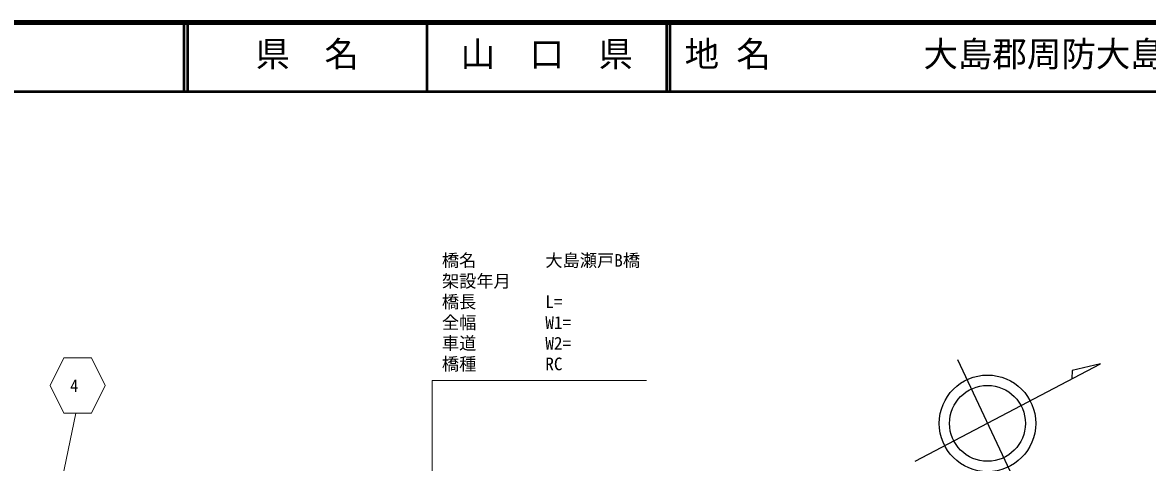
# Model space of a CAD drawing. Units: millimetres, scale not verified. Extents: x -1250 to 680000, y -1250 to 380000.
# Drawn here: x 274325 to 437520, y 316245 to 380000 of the extents above; entities that cross this region are included whole.
import ezdxf
from ezdxf.enums import TextEntityAlignment as Align

# ---------------------------------------------------------------- set-up
doc = ezdxf.new("R2010")
doc.units = ezdxf.units.MM
doc.header["$LTSCALE"] = 1000
for name, color, linetype, lineweight in [('M-STR-HTXT', 7, 'Continuous', 13), ('S-BGD-BNDF', 7, 'Continuous', 13), ('S-TTL', 2, 'Continuous', 140), ('S-TTL-BAND', 7, 'Continuous', 25), ('S-TTL-LINE', 7, 'Continuous', 50), ('S-TTL-TXT', 7, 'Continuous', 13)]:
    doc.layers.add(name, color=color, linetype=linetype, lineweight=lineweight)
doc.layers.add('S-BGD-CRST', color=7, linetype='Continuous')
doc.styles.add('ＭＳ ゴシック', font='')
doc.styles.get('ＭＳ ゴシック').set_extended_font_data('MS Gothic')

msp = doc.modelspace()

# ---------------------------------------------------------------- linework, layer by layer
at = {"layer": 'M-STR-HTXT'}
msp.add_lwpolyline([(333767, 277134), (333767, 328127), (364845, 328127)], dxfattribs=at)
at = {"layer": 'S-BGD-BNDF'}
msp.add_line((277821, 302863), (282081, 323403), dxfattribs=at)
msp.add_lwpolyline([(280338, 323403), (284338, 323403), (286338, 327403), (284338, 331403), (280338, 331403), (278338, 327403)], close=True, dxfattribs=at)
at = {"layer": 'S-TTL'}
msp.add_line((680000, 380000), (40000, 380000), dxfattribs=at)
at = {"layer": 'S-TTL-BAND'}
msp.add_line((409962, 331177), (418301, 313396), dxfattribs=at)
msp.add_lwpolyline([(403827, 316411), (430708, 330522), (426594, 329573), (426536, 328393)], dxfattribs=at)
for radius in [7000, 5500]:
    msp.add_circle((414307, 321912), radius, dxfattribs=at)
at = {"layer": 'S-TTL-LINE'}
for p, q in [((297750, 380000), (297750, 370000)), ((298250, 380000), (298250, 370000)), ((333000, 380000), (333000, 370000)), ((367750, 380000), (367750, 370000)), ((368250, 380000), (368250, 370000)), ((40000, 370000), (680000, 370000))]:
    msp.add_line(p, q, dxfattribs=at)

# ---------------------------------------------------------------- texts
at = {"layer": 'M-STR-HTXT', "style": 'ＭＳ ゴシック'}
for s, p in [('橋名\u3000\u3000\u3000\u3000大島瀬戸B橋', (335163, 344061)), ('架設年月\u3000\u3000', (335163, 341061)), ('橋長\u3000\u3000\u3000\u3000L=', (335163, 338061)), ('全幅\u3000\u3000\u3000\u3000W1=', (335163, 335061)), ('車道\u3000\u3000\u3000\u3000W2=', (335163, 332061)), ('橋種\u3000\u3000\u3000\u3000RC', (335163, 329061))]:
    msp.add_text(s, height=1833, dxfattribs=at).set_placement(p, align=Align.BOTTOM_LEFT)
at = {"layer": 'S-BGD-CRST', "style": 'ＭＳ ゴシック', "width": 0.95}
msp.add_text('4', height=1833, dxfattribs=at).set_placement((281242, 325916), align=Align.BOTTOM_LEFT)
at = {"layer": 'S-TTL-TXT', "style": 'ＭＳ ゴシック'}
for s, p in [('県\u3000名', (308125, 372500)), ('山\u3000口\u3000県', (337875, 372500)), ('地 名', (370380, 372500)), ('大島郡周防大島町大字小松', (405024, 372500))]:
    msp.add_text(s, height=3666, dxfattribs=at).set_placement(p, align=Align.BOTTOM_LEFT)

doc.saveas('drawing.dxf')
